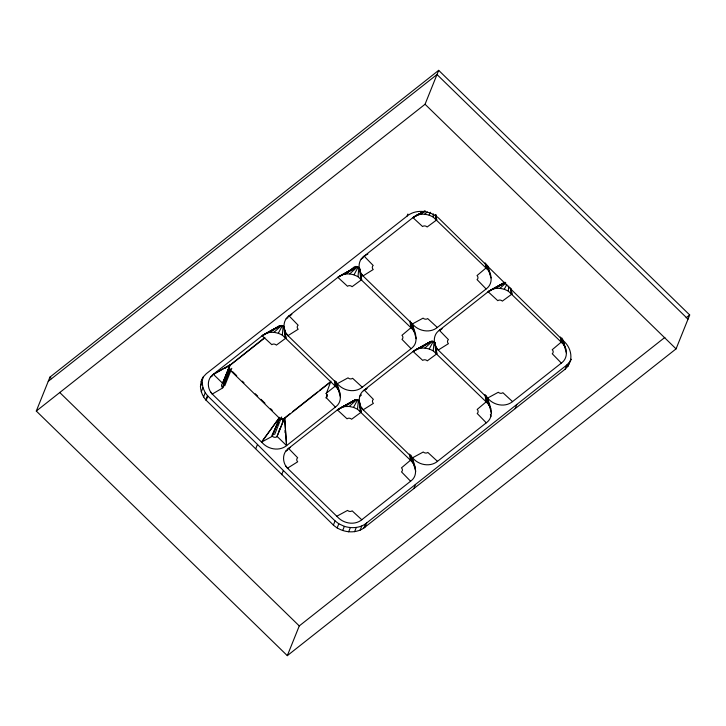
<?xml version="1.0" encoding="UTF-8"?>
<svg xmlns="http://www.w3.org/2000/svg" width="726" height="726" viewBox="0 0 726 726"><rect width="100%" height="100%" fill="white"/><g stroke="black" fill="none" stroke-linecap="round" stroke-linejoin="round"><path stroke-width="1.09" d="M339.931 393.283L338.262 389.608L336.156 386.994L282.305 335.076L283.185 326.01L281.57 325.475L279.955 325.702L263.057 335.058L212.482 374.97C206.701 379.716 207.291 388.945 212.264 394.055L263.692 444.176C269.518 449.448 279.047 450.919 285.681 446.308L336.265 406.397C343.979 399.972 338.815 389.308 336.247 381.74M415.626 334.877L413.956 331.201L411.851 328.588L358 276.67L358.88 267.604L357.265 267.068L355.649 267.295L338.752 276.651L288.177 316.563C282.405 321.309 282.995 330.539 287.968 335.648L339.387 385.769C345.213 391.042 354.742 392.512 361.376 387.902L411.96 347.99C419.673 341.565 414.51 330.902 411.951 323.333M415.145 467.426L413.475 463.751L411.37 461.137L357.519 409.219L358.399 400.153L356.784 399.618L355.168 399.835L338.271 409.201L287.696 449.113C281.924 453.859 282.514 463.088 287.487 468.197L338.906 518.31C344.732 523.582 354.27 525.061 360.895 520.451L411.479 480.53C418.866 474.441 414.437 464.195 411.796 456.926M425.037 210.676L413.811 216.92L363.227 256.841C357.455 261.587 358.045 270.816 363.018 275.925L414.446 326.038C420.272 331.31 429.801 332.789 436.435 328.17L487.019 288.258C492.918 283.403 492.164 273.902 486.901 268.856L433.059 216.947L433.349 213.925M490.84 409.019L489.17 405.344L487.064 402.73L433.213 350.812L434.094 341.746L432.478 341.211L430.863 341.429L413.965 350.794L363.39 390.706C357.619 395.452 358.208 404.681 363.181 409.791L414.6 459.903C420.436 465.175 429.964 466.655 436.598 462.045L487.173 422.124C494.887 415.708 489.723 405.035 487.164 397.476M504.978 282.223L489.025 291.062L438.45 330.974C432.669 335.721 433.268 344.95 438.232 350.059L489.66 400.18C495.486 405.453 505.015 406.923 511.648 402.313L562.233 362.401C568.131 357.546 567.378 348.044 562.124 342.999L508.273 291.081L508.763 286.044M282.36 423.194L282.949 418.72L283.721 418.512M200.449 386.559L201.202 381.386L202.881 377.202L202.127 382.375L200.449 386.559C200.73 391.641 202.708 396.523 206.166 400.271L333.388 525.089C341.465 532.367 354.642 534.4 363.835 528.047L565.137 369.189L567.986 366.167L571.09 359.415M570.255 361.503C572.106 354.715 569.856 347.318 564.991 342.327L438.685 218.145C430.609 210.867 417.432 208.825 408.239 215.186L206.311 373.699L203.471 376.721L201.202 381.386M279.201 430.645L279.737 428.476M36.3 411.043L49.931 377.13L438.685 70.349L689.7 314.957L676.069 348.87L287.315 655.651L36.3 411.043L425.055 104.254L438.685 70.349M201.265 391.877L202.944 387.702L202.127 382.375M203.561 396.931L205.24 392.748L202.944 387.702M205.803 399.817L207.482 395.634L205.24 392.748M206.166 400.271L207.854 396.087L207.482 395.634M229.425 368.436L230.233 369.352L222.474 387.657A3.294 2.795 21.9 0 1 222.455 383.618L229.507 366.076M230.233 364.86L222.455 383.618M222.474 387.657L229.942 369.071M224.715 385.86L231.785 368.3M255.788 448.623L257.467 444.439L207.854 396.087M272.114 435.954L279.583 417.377L261.578 442.107L272.35 436.253A3.294 2.795 21.9 0 0 276.924 436.698L284.628 417.867L286.57 445.61L277.16 436.444M272.35 436.253L279.819 417.677L276.942 422.405M274.628 434.493L281.67 416.933M276.924 436.698L284.392 418.122L289.992 413.702M281.67 474.695L283.358 470.512L257.467 444.439M335.376 407.095L326.292 397.748A3.294 2.795 21.9 0 0 326.264 393.71L330.929 381.086M325.974 397.921L327.217 394.826M407.059 216.121L407.894 214.025M333.388 525.089L335.067 520.905L283.358 470.512M337.136 527.974L338.815 523.8L335.067 520.905M287.315 655.651L299.266 625.921L664.889 337.39M342.69 530.543L344.369 526.359C351.348 528.474 359.415 528.21 365.514 523.863L566.815 365.006L569.665 361.993L571.026 359.188M348.643 531.813L350.322 527.63M354.587 531.695L356.266 527.521M360.114 530.207L361.793 526.032M363.835 528.047L365.514 523.863M365.015 527.112L366.694 522.929M413.82 488.598L415.499 484.414M515.151 408.638L516.83 404.455M565.137 369.189L566.815 365.006M567.986 366.167L569.665 361.993M271.96 435.255L278.485 422.205M279.492 420.2L280.49 418.194M265.78 333.47L269.754 332.399L274.029 332.326L278.312 333.234L282.405 325.647M341.474 275.063L345.449 273.992L349.723 273.92L354.007 274.827L358.1 267.25M416.533 215.341L420.508 214.27L424.783 214.188L429.066 215.096L430.6 212.255M340.993 407.613L344.968 406.542L349.242 406.46L353.526 407.377L357.619 399.79M416.688 349.206L420.672 348.135L424.946 348.053L429.22 348.97L433.313 341.383M491.747 289.474L495.722 288.413L499.996 288.331L504.28 289.238L506.839 284.501M228.236 372.093L230.233 369.352L222.791 387.893L212.264 394.055M261.578 442.107L279.537 417.405M264.836 337.49L229.416 365.586L224.661 368.481M274.029 332.326L281.57 325.475M349.723 273.92L357.265 267.068M424.783 214.188L427.296 211.901M349.242 406.46L356.784 399.618M424.946 348.053L432.478 341.211M499.996 288.331L505.859 283.004M48.252 381.313L437.007 74.533L688.021 319.141M277.241 327.707L279.955 325.702M345.785 273.611L354.052 267.086A3.294 2.795 21.9 0 1 357.954 267.014L358.907 267.803M264.527 338.135L229.634 365.659A3.294 2.795 21.9 0 0 229.126 366.203M351.157 270.698L355.649 267.295M292.66 411.597L317.507 391.995M319.277 390.588L329.931 382.185M330.53 382.103L284.102 418.739A3.294 2.795 21.9 0 1 279.537 418.294L229.661 369.697A3.294 2.795 21.9 0 1 228.808 366.857M325.947 393.474L335.258 386.123L334.432 380.996M352.446 401.85L355.168 399.835M501.43 285.109L504.089 283.013M430.863 341.429L413.085 351.493L422.732 360.395A3.294 2.795 21.9 0 1 427.296 360.84L436.852 353.798L435.055 342.536L434.094 341.746M686.143 317.77L689.7 314.957M283.185 326.01L284.138 326.809L285.944 338.071L276.388 345.113A3.294 2.795 21.9 0 0 271.823 344.668L262.168 335.757L279.011 326.31L262.168 335.757M436.698 219.933L435.863 214.823L436.698 219.933L427.142 226.975A3.294 2.795 21.9 0 0 422.577 226.53L412.922 217.619L423.213 211.847L412.922 217.619M359.996 269.428L361.639 279.664L352.083 286.706A3.294 2.795 21.9 0 0 347.518 286.262L337.871 277.35L354.705 267.903L337.871 277.35M358.399 400.153L359.352 400.943L361.158 412.205L351.602 419.247A3.294 2.795 21.9 0 0 347.037 418.802L337.39 409.9L354.224 400.443L337.39 409.9M511.095 288.957L511.912 294.075L502.356 301.118A3.294 2.795 21.9 0 0 497.791 300.673L488.135 291.761L504.044 282.841M359.679 396.269L361.521 394.971M420.508 214.27L425.082 211.384M345.449 273.992L356.43 267.086M269.754 332.399L280.735 325.493M495.722 288.413L504.869 282.65M420.672 348.135L431.643 341.22M344.968 406.542L355.949 399.627M361.149 259.046L363.054 257.884M286.089 318.768L287.995 317.616M210.395 377.175L212.301 376.023M285.608 451.318L287.514 450.156M363.018 275.925L373.228 269.518A3.294 2.795 21.9 0 1 373.209 265.489L364.116 256.133L367.864 254.036M287.968 335.648L298.177 329.25A3.294 2.795 21.9 0 1 298.15 325.212L289.057 315.864L291.87 314.294M438.232 350.059L448.441 343.661A3.294 2.795 21.9 0 1 448.423 339.623L439.33 330.276L442.143 328.706M363.181 409.791L373.391 403.384A3.294 2.795 21.9 0 1 373.364 399.354L364.28 390.007L367.084 388.428M287.487 468.197L297.696 461.79A3.294 2.795 21.9 0 1 297.669 457.761L288.576 448.414L290.454 447.361M412.332 323.977L423.104 318.124A3.294 2.795 21.9 0 0 427.678 318.569L437.324 327.471M337.272 383.7L348.044 377.847A3.294 2.795 21.9 0 0 352.618 378.291L362.265 387.203M487.545 398.111L498.317 392.258A3.294 2.795 21.9 0 0 502.891 392.702L512.538 401.614M412.486 457.843L423.267 451.989A3.294 2.795 21.9 0 0 427.832 452.434L437.479 461.346M336.791 516.25L347.563 510.396A3.294 2.795 21.9 0 0 352.137 510.841L361.784 519.752M363.227 256.841L365.169 255.733M288.177 316.563L291.081 314.912M212.482 374.97L229.924 365.042M439.411 330.421L441.354 329.323M363.39 390.706L366.294 389.054M287.696 449.113L289.629 448.006M488.135 291.761L504.08 282.868M413.085 351.493L429.021 342.599M413.811 216.92L423.358 211.647M338.752 276.651L354.987 267.676M263.057 335.058L279.292 326.083M489.025 291.062L504.298 282.623M413.965 350.794L430.2 341.819M338.271 409.201L354.506 400.226M281.271 418.557L282.115 418.739M429.066 215.096L433.059 216.947M504.28 289.238L508.273 291.081M354.007 274.827L358 276.67M429.22 348.97L433.213 350.812M278.312 333.234L282.305 335.076M353.526 407.377L357.519 409.219M338.815 523.8L344.369 526.359M358.88 267.604L359.833 268.402M425.055 104.254L676.069 348.87M486.13 288.957L477.046 279.61A3.294 2.795 21.9 0 0 477.018 275.571L486.012 267.985L485.186 262.866M561.343 363.1L552.259 353.753A3.294 2.795 21.9 0 0 552.232 349.714L561.225 342.127L560.399 337M411.07 348.689L401.986 339.341A3.294 2.795 21.9 0 0 401.959 335.303L410.952 327.716L409.963 321.573M486.284 422.831L477.2 413.475A3.294 2.795 21.9 0 0 477.173 409.446L486.166 401.85L485.013 394.69M283.857 327.426L283.576 327.154A3.294 2.795 21.9 0 0 279.673 326.319M410.589 481.238L401.505 471.882A3.294 2.795 21.9 0 0 401.478 467.853L410.471 460.257L409.482 454.113M232.656 371.712L236.694 375.651M242.357 381.168L243.972 382.738M255.289 393.773L257.712 396.133M260.943 399.282L264.99 403.22M270.644 408.738L272.259 410.308M49.931 377.13L51.555 378.718M59.623 392.394L299.266 625.921M436.453 347.763L438.558 350.377M361.23 273.62L363.345 276.234M361.394 407.495L363.499 410.108M286.18 333.352L288.286 335.966M285.699 465.901L287.805 468.515M210.476 391.759L212.591 394.372M562.886 339.841L565.899 349.288M487.672 265.698L490.685 275.145M563.113 341.61L566.489 353.117M487.591 266.424L490.967 277.931M486.828 397.158L491.429 412.849M411.923 324.059L414.374 332.426M414.991 334.523L416.216 338.706M412.05 458.705L415.735 471.256M336.528 383.519L340.521 397.113M562.069 338.162L564.229 345.612M487.164 265.09L489.015 271.47M486.393 395.761L489.17 405.344M411.488 322.689L413.956 331.201M411.007 455.238L413.475 463.751M336.102 382.157L338.262 389.608M490.377 414.392L490.885 416.561M561.017 337.608L562.124 342.999M485.803 263.465L486.901 268.856M485.522 395.18L487.064 402.73M410.308 321.037L411.851 328.588M410.045 454.667L411.37 461.137M334.831 380.524L336.156 386.994M511.077 288.966L511.912 294.075M435.01 342.563L436.852 353.798M359.96 269.446L361.639 279.664M359.316 400.97L361.158 412.205M284.102 326.827L285.944 338.071M510.423 287.868L511.013 293.195M435.328 214.796L435.8 219.061M434.765 342.264L435.963 352.927M359.551 268.121L360.74 278.784M359.071 400.67L360.259 411.333M283.857 326.528L285.046 337.191M284.674 417.904L286.57 445.61M284.392 418.122L284.601 422.632M284.964 430.527L285.064 432.778M230.206 364.824L222.764 383.437L213.362 374.271L230.206 364.824"/></g></svg>
